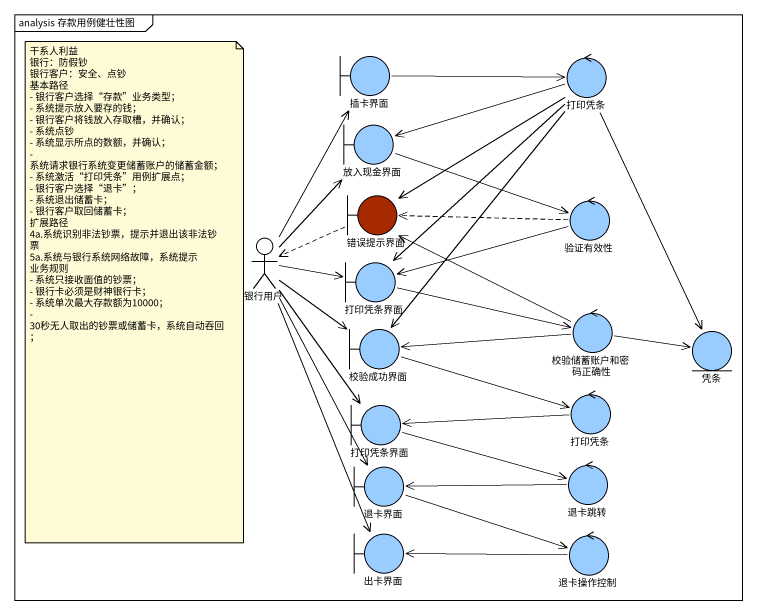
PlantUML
@startuml
mainframe analysis 存款用例健壮性图
boundary 插卡界面 #99CCFF
control 打印凭条 #99CCFF
boundary 放入现金界面 #99CCFF
boundary 错误提示界面 #A52A00
control 验证有效性 #99CCFF
actor 银行用户
boundary 打印凭条界面 #99CCFF
boundary 校验成功界面 #99CCFF
control 校验储蓄账户和密码正确性 #99CCFF
entity 凭条 #99CCFF
boundary "打印凭条界面" as 打印凭条界面_2 #99CCFF
control "打印凭条" as 打印凭条_2 #99CCFF
control 退卡跳转 #99CCFF
boundary 退卡界面 #99CCFF
boundary 出卡界面 #99CCFF
control 退卡操作控制 #99CCFF
插卡界面 -right-> 打印凭条
打印凭条 -left-> 放入现金界面
打印凭条 --> 错误提示界面
打印凭条 --> 打印凭条界面
打印凭条 --> 校验成功界面
打印凭条 --> 凭条
放入现金界面 -right-> 验证有效性
错误提示界面 .left.> 银行用户
验证有效性 .left.> 错误提示界面
验证有效性 -left-> 打印凭条界面
银行用户 -up-> 插卡界面
银行用户 -up-> 放入现金界面
银行用户 -right-> 打印凭条界面
银行用户 --> 校验成功界面
银行用户 --> 打印凭条界面_2
银行用户 --> 退卡界面
银行用户 --> 出卡界面
打印凭条界面 -right-> 校验储蓄账户和密码正确性
校验成功界面 -right-> 打印凭条_2
校验储蓄账户和密码正确性 -left-> 错误提示界面
校验储蓄账户和密码正确性 -left-> 校验成功界面
校验储蓄账户和密码正确性 -right-> 凭条
打印凭条界面_2 -right-> 退卡跳转
打印凭条_2 -left-> 打印凭条界面_2
退卡跳转 -left-> 退卡界面
退卡界面 -right-> 退卡操作控制
退卡操作控制 -left-> 出卡界面
note as N1
  干系人利益
  银行：防假钞
  银行客户：安全、点钞
  基本路径
  - 银行客户选择“存款”业务类型；
  - 系统提示放入要存的钱；
  - 银行客户将钱放入存取槽，并确认；
  - 系统点钞
  - 系统显示所点的数额，并确认；
  - 系统请求银行系统变更储蓄账户的储蓄金额；
  - 系统激活“打印凭条”用例扩展点；
  - 银行客户选择“退卡”；
  - 系统退出储蓄卡；
  - 银行客户取回储蓄卡；
  扩展路径
  4a.系统识别非法钞票，提示并退出该非法钞票
  5a.系统与银行系统网络故障，系统提示
  业务规则
  - 系统只接收面值的钞票；
  - 银行卡必须是财神银行卡；
  - 系统单次最大存款额为10000；
  - 30秒无人取出的钞票或储蓄卡，系统自动吞回；
end note
@enduml
